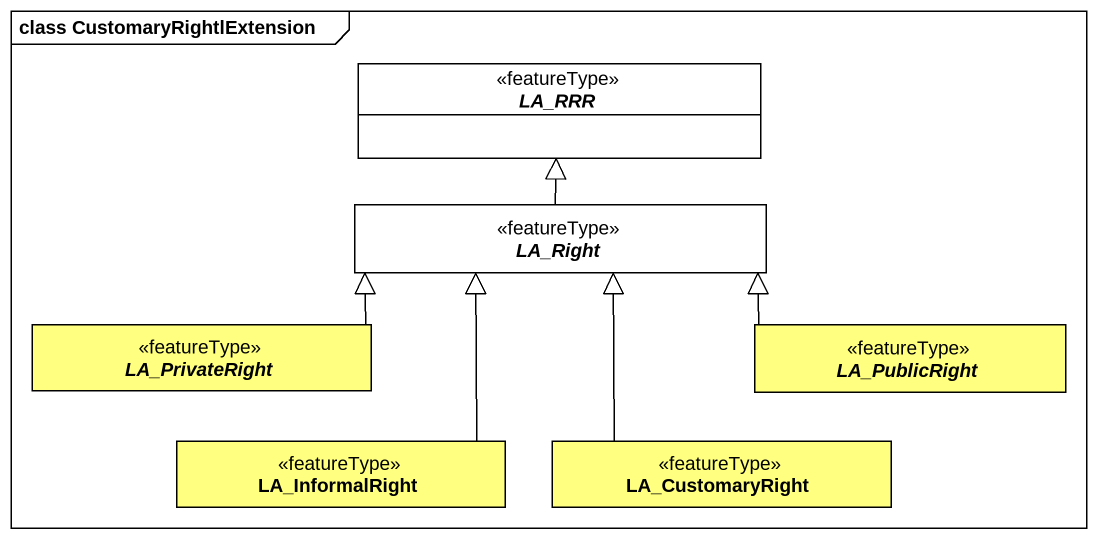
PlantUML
@startuml
mainframe class CustomaryRightlExtension
hide circle
hide empty members
abstract class LA_RRR <<featureType>> #FFFFFF
abstract class LA_Right <<featureType>> #FFFFFF
abstract class LA_PrivateRight <<featureType>> #FFFF80
abstract class LA_PublicRight <<featureType>> #FFFF80
class LA_InformalRight <<featureType>> #FFFF80
class LA_CustomaryRight <<featureType>> #FFFF80
LA_Right -up-|> LA_RRR
LA_PrivateRight -right-|> LA_Right
LA_PublicRight -left-|> LA_Right
LA_InformalRight -up-|> LA_Right
LA_CustomaryRight -up-|> LA_Right
@enduml
